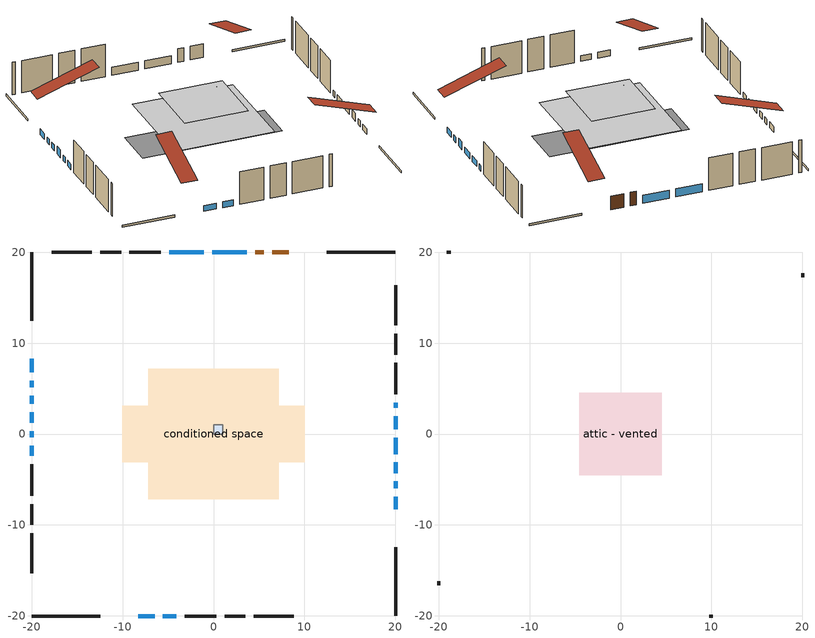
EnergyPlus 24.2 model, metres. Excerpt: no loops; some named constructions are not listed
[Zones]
conditioned space
 floor adiabatic (AdiabaticFloorConstruction): -7.21,-7.21 -7.21,7.21 7.21,7.21 7.21,-7.21 z2.44
 floor foundation (Slab1 construction): -10.04,-3.11 -10.04,3.11 10.04,3.11 10.04,-3.11 z0
 wall outside (RimJoist1 construction): 20.04,20.04 12.47,20.04 / -20.04,-20.04 -12.47,-20.04 / -20.04,20.04 -20.04,12.47 / 20.04,-20.04 20.04,-12.47 z0:0.3
 wall outside (AdiabaticWallConstruction 1): 8.27,20.04 6.45,20.04 / 5.52,20.04 4.61,20.04 z0:2.03
 wall outside (AdiabaticWallConstruction): 20.04,-8.27 20.04,-6.89 z0:0.81; 20.04,-5.97 20.04,-5.23 / 20.04,2.9 20.04,3.44 z0:0.84; 20.04,-4.3 20.04,-3.13 / -20.04,2.41 -20.04,1.24 z0:1.17; 3.68,20.04 -0.13,20.04 / -1.06,20.04 -4.87,20.04 z0:1.22; -8.27,-20.04 -6.49,-20.04 / -5.56,-20.04 -4.09,-20.04 / -20.04,8.27 -20.04,6.79 / 20.04,-2.2 20.04,-0.43 / 20.04,0.5 20.04,1.98 / -20.04,4.2 -20.04,3.34 z0:0.86; -20.04,5.87 -20.04,5.13 / -20.04,0.31 -20.04,-0.35 / -20.04,-1.28 -20.04,-2.4 z0:0.82
 wall outside (Wall1 construction): -5.8,20.04 -9.26,20.04 / -3.16,-20.04 0.3,-20.04 / -20.04,-3.33 -20.04,-6.78 / 20.04,4.37 20.04,7.82 z0:4.88
 wall outside (Wall2 construction): -10.18,20.04 -12.47,20.04 / 1.23,-20.04 3.52,-20.04 / -20.04,-7.71 -20.04,-10 / 20.04,8.75 20.04,11.04 z0:4.88
 wall outside (Wall3 construction): -13.4,20.04 -17.78,20.04 / 4.44,-20.04 8.83,-20.04 / -20.04,-10.93 -20.04,-15.31 / 20.04,11.97 20.04,16.35 z0:4.88
 window (WindowConstruction): 20.04,-8.27 20.04,-6.9 z0:0.81
 window (WindowConstruction 9): 20.04,-5.97 20.04,-5.23 z0:0.84
 window (WindowConstruction 10): 20.04,-4.3 20.04,-3.13 z0:1.17
 window (WindowConstruction 11): 3.68,20.04 -0.13,20.04 z0:1.22
 window (WindowConstruction 12): -8.27,-20.04 -6.49,-20.04 z0:0.86
 window (WindowConstruction 13): -5.56,-20.04 -4.09,-20.04 z0:0.86
 window (WindowConstruction 14): -20.04,8.27 -20.04,6.8 z0:0.86
 window (WindowConstruction 15): -20.04,5.87 -20.04,5.13 z0:0.81
 window (WindowConstruction 1): 20.04,-2.2 20.04,-0.43 z0:0.86
 window (WindowConstruction 2): 20.04,0.5 20.04,1.97 z0:0.86
 window (WindowConstruction 3): 20.04,2.9 20.04,3.44 z0:0.84
 window (WindowConstruction 4): -1.06,20.04 -4.87,20.04 z0:1.22
 window (WindowConstruction 5): -20.04,4.2 -20.04,3.34 z0:0.86
 window (WindowConstruction 6): -20.04,2.41 -20.04,1.24 z0:1.17
 window (WindowConstruction 7): -20.04,0.31 -20.04,-0.35 z0:0.81
 window (WindowConstruction 8): -20.04,-1.28 -20.04,-2.4 z0:0.81
 door (Door): 8.27,20.04 6.45,20.04 z0:2.03
 door (Door 1): 5.52,20.04 4.61,20.04 z0:2.03
 ceiling adiabatic (AdiabaticFloorConstruction): 7.21,-7.21 7.21,7.21 -7.21,7.21 -7.21,-7.21 z2.44
 roof outside (Roof2 construction): -3.22,3.22 -3.22,-3.22 3.22,-3.22 3.22,3.22 z4.88
furnace airloop 1 ret air zone
 floor adiabatic (AdiabaticConst): 0,0 0,1 1,1 1,0 z0
 wall adiabatic (AdiabaticConst): 1,0 1,1 0,1 0,0 1,0 z0:1
 ceiling adiabatic (AdiabaticConst): 1,0 1,1 0,1 0,0 z1
furnace airloop ret air zone
 floor adiabatic (AdiabaticConst): 0,0 0,1 1,1 1,0 z0
 wall adiabatic (AdiabaticConst): 0,1 0,0 1,0 1,1 0,1 z0:1
 ceiling adiabatic (AdiabaticConst): 1,0 1,1 0,1 0,0 z1
attic - vented
 floor to conditioned space (Floor1 construction Reversed): -4.56,-4.56 -4.56,4.56 4.56,4.56 4.56,-4.56 z4.88
 wall outside (Wall4 construction): -18.71,20.04 -19.11,20.04 / 9.75,-20.04 10.15,-20.04 / -20.04,-16.24 -20.04,-16.64 / 20.04,17.28 20.04,17.68 z0:4.88
 roof outside (Roof1 construction): 9.2,20.04,4.88 9.2,11.16,7.84 11.54,11.16,7.84 11.54,20.04,4.88; -9.2,-20.04,4.88 -9.2,-11.16,7.84 -11.54,-11.16,7.84 -11.54,-20.04,4.88; -20.04,9.2,4.88 -11.16,9.2,7.84 -11.16,11.54,7.84 -20.04,11.54,4.88; 20.04,-9.2,4.88 11.16,-9.2,7.84 11.16,-11.54,7.84 20.04,-11.54,4.88
[Schedule:Day:Interval]
clothes dryer exhaust 0 schedule day: No, 01:00, 0.123457, 02:00, 0.0740741, 03:00, 0.0493827, 04:00, 0.0246914, 05:00, 0.0493827, 06:00, 0.0740741, 07:00, 0.197531, 08:00, 0.395062, 09:00, 0.592593, 10:00, 0.839506, 11:00, 0.962963, 12:00, 1, 13:00, 0.91358, 14:00, 0.82716, 15:00, 0.716049, 16:00, 0.753086, 17:00, 0.679012, 18:00, 0.666667, 20:00, 0.62963, 21:00, 0.641975, 22:00, 0.666667, 23:00, 0.54321, 24:00, 0.296296
clothes dryer exhaust 0 schedule default day; cooling season schedule day; cooling season schedule day 2; cooling season schedule default day; exterior lighting schedule default day; natural vent schedule default day: No, 24:00, 0
cooling season schedule day 1: No, 24:00, 1
exterior lighting schedule day 1: No, 01:00, 0.528571, 03:00, 0.488929, 05:00, 0.4625, 06:00, 0.515357, 07:00, 0.581429, 08:00, 0.541786, 09:00, 0.409643, 10:00, 0.330357, 12:00, 0.317143, 13:00, 0.330357, 14:00, 0.37, 15:00, 0.396429, 16:00, 0.4625, 17:00, 0.581429, 18:00, 0.74, 19:00, 0.845714, 20:00, 0.898571, 21:00, 0.925, 22:00, 0.858929, 23:00, 0.74, 24:00, 0.621071
exterior lighting schedule day 10: No, 01:00, 0.552381, 03:00, 0.510952, 05:00, 0.483333, 06:00, 0.538571, 07:00, 0.607619, 08:00, 0.56619, 09:00, 0.428095, 10:00, 0.345238, 12:00, 0.331429, 13:00, 0.345238, 14:00, 0.386667, 15:00, 0.414286, 16:00, 0.483333, 17:00, 0.607619, 18:00, 0.773333, 19:00, 0.88381, 20:00, 0.939048, 21:00, 0.966667, 22:00, 0.897619, 23:00, 0.773333, 24:00, 0.649048
exterior lighting schedule day 11: No, 01:00, 0.571429, 03:00, 0.528571, 05:00, 0.5, 06:00, 0.557143, 07:00, 0.628571, 08:00, 0.585714, 09:00, 0.442857, 10:00, 0.357143, 12:00, 0.342857, 13:00, 0.357143, 14:00, 0.4, 15:00, 0.428571, 16:00, 0.5, 17:00, 0.628571, 18:00, 0.8, 19:00, 0.914286, 20:00, 0.971429, 21:00, 1, 22:00, 0.928571, 23:00, 0.8, 24:00, 0.671429
exterior lighting schedule day 2: No, 01:00, 0.485714, 03:00, 0.449286, 05:00, 0.425, 06:00, 0.473571, 07:00, 0.534286, 08:00, 0.497857, 09:00, 0.376429, 10:00, 0.303571, 12:00, 0.291429, 13:00, 0.303571, 14:00, 0.34, 15:00, 0.364286, 16:00, 0.425, 17:00, 0.534286, 18:00, 0.68, 19:00, 0.777143, 20:00, 0.825714, 21:00, 0.85, 22:00, 0.789286, 23:00, 0.68, 24:00, 0.570714
exterior lighting schedule day 3: No, 01:00, 0.442857, 03:00, 0.409643, 05:00, 0.3875, 06:00, 0.431786, 07:00, 0.487143, 08:00, 0.453929, 09:00, 0.343214, 10:00, 0.276786, 12:00, 0.265714, 13:00, 0.276786, 14:00, 0.31, 15:00, 0.332143, 16:00, 0.3875, 17:00, 0.487143, 18:00, 0.62, 19:00, 0.708571, 20:00, 0.752857, 21:00, 0.775, 22:00, 0.719643, 23:00, 0.62, 24:00, 0.520357
exterior lighting schedule day 4: No, 01:00, 0.4, 03:00, 0.37, 05:00, 0.35, 06:00, 0.39, 07:00, 0.44, 08:00, 0.41, 09:00, 0.31, 10:00, 0.25, 12:00, 0.24, 13:00, 0.25, 14:00, 0.28, 15:00, 0.3, 16:00, 0.35, 17:00, 0.44, 18:00, 0.56, 19:00, 0.64, 20:00, 0.68, 21:00, 0.7, 22:00, 0.65, 23:00, 0.56, 24:00, 0.47
exterior lighting schedule day 5: No, 01:00, 0.380952, 03:00, 0.352381, 05:00, 0.333333, 06:00, 0.371429, 07:00, 0.419048, 08:00, 0.390476, 09:00, 0.295238, 10:00, 0.238095, 12:00, 0.228571, 13:00, 0.238095, 14:00, 0.266667, 15:00, 0.285714, 16:00, 0.333333, 17:00, 0.419048, 18:00, 0.533333, 19:00, 0.609524, 20:00, 0.647619, 21:00, 0.666667, 22:00, 0.619048, 23:00, 0.533333, 24:00, 0.447619
exterior lighting schedule day 6: No, 01:00, 0.390476, 03:00, 0.36119, 05:00, 0.341667, 06:00, 0.380714, 07:00, 0.429524, 08:00, 0.400238, 09:00, 0.302619, 10:00, 0.244048, 12:00, 0.234286, 13:00, 0.244048, 14:00, 0.273333, 15:00, 0.292857, 16:00, 0.341667, 17:00, 0.429524, 18:00, 0.546667, 19:00, 0.624762, 20:00, 0.66381, 21:00, 0.683333, 22:00, 0.634524, 23:00, 0.546667, 24:00, 0.45881
exterior lighting schedule day 7: No, 01:00, 0.419048, 03:00, 0.387619, 05:00, 0.366667, 06:00, 0.408571, 07:00, 0.460952, 08:00, 0.429524, 09:00, 0.324762, 10:00, 0.261905, 12:00, 0.251429, 13:00, 0.261905, 14:00, 0.293333, 15:00, 0.314286, 16:00, 0.366667, 17:00, 0.460952, 18:00, 0.586667, 19:00, 0.670476, 20:00, 0.712381, 21:00, 0.733333, 22:00, 0.680952, 23:00, 0.586667, 24:00, 0.492381
exterior lighting schedule day 8: No, 01:00, 0.466667, 03:00, 0.431667, 05:00, 0.408333, 06:00, 0.455, 07:00, 0.513333, 08:00, 0.478333, 09:00, 0.361667, 10:00, 0.291667, 12:00, 0.28, 13:00, 0.291667, 14:00, 0.326667, 15:00, 0.35, 16:00, 0.408333, 17:00, 0.513333, 18:00, 0.653333, 19:00, 0.746667, 20:00, 0.793333, 21:00, 0.816667, 22:00, 0.758333, 23:00, 0.653333, 24:00, 0.548333
exterior lighting schedule day 9: No, 01:00, 0.509524, 03:00, 0.47131, 05:00, 0.445833, 06:00, 0.496786, 07:00, 0.560476, 08:00, 0.522262, 09:00, 0.394881, 10:00, 0.318452, 12:00, 0.305714, 13:00, 0.318452, 14:00, 0.356667, 15:00, 0.382143, 16:00, 0.445833, 17:00, 0.560476, 18:00, 0.713333, 19:00, 0.815238, 20:00, 0.86619, 21:00, 0.891667, 22:00, 0.827976, 23:00, 0.713333, 24:00, 0.59869
[Schedule:Week:Daily]
clothes dryer exhaust 0 schedule Week Rule - Jan1-Dec31: clothes dryer exhaust 0 schedule day, clothes dryer exhaust 0 schedule day, clothes dryer exhaust 0 schedule day, clothes dryer exhaust 0 schedule day, clothes dryer exhaust 0 schedule day, clothes dryer exhaust 0 schedule day, clothes dryer exhaust 0 schedule day, clothes dryer exhaust 0 schedule default day, clothes dryer exhaust 0 schedule default day, clothes dryer exhaust 0 schedule default day, clothes dryer exhaust 0 schedule default day, clothes dryer exhaust 0 schedule default day
cooling season schedule Week Rule - Jan1-May26: cooling season schedule day, cooling season schedule day, cooling season schedule day, cooling season schedule day, cooling season schedule day, cooling season schedule day, cooling season schedule day, cooling season schedule default day, cooling season schedule default day, cooling season schedule default day, cooling season schedule default day, cooling season schedule default day
cooling season schedule Week Rule - May27-Jun2: cooling season schedule day, cooling season schedule day, cooling season schedule day, cooling season schedule day, cooling season schedule day, cooling season schedule day 1, cooling season schedule day 1, cooling season schedule default day, cooling season schedule default day, cooling season schedule default day, cooling season schedule default day, cooling season schedule default day
cooling season schedule Week Rule - Jun3-Aug25: cooling season schedule day 1, cooling season schedule day 1, cooling season schedule day 1, cooling season schedule day 1, cooling season schedule day 1, cooling season schedule day 1, cooling season schedule day 1, cooling season schedule default day, cooling season schedule default day, cooling season schedule default day, cooling season schedule default day, cooling season schedule default day
cooling season schedule Week Rule - Aug26-Sep1: cooling season schedule day 1, cooling season schedule day 1, cooling season schedule day 1, cooling season schedule day 1, cooling season schedule day 1, cooling season schedule day 1, cooling season schedule day 2, cooling season schedule default day, cooling season schedule default day, cooling season schedule default day, cooling season schedule default day, cooling season schedule default day
cooling season schedule Week Rule - Sep2-Dec31: cooling season schedule day 2, cooling season schedule day 2, cooling season schedule day 2, cooling season schedule day 2, cooling season schedule day 2, cooling season schedule day 2, cooling season schedule day 2, cooling season schedule default day, cooling season schedule default day, cooling season schedule default day, cooling season schedule default day, cooling season schedule default day
exterior lighting schedule Week Rule - Feb25-Mar3: exterior lighting schedule day 1, exterior lighting schedule day 1, exterior lighting schedule day 1, exterior lighting schedule day 1, exterior lighting schedule day 2, exterior lighting schedule day 2, exterior lighting schedule day 2, exterior lighting schedule default day, exterior lighting schedule default day, exterior lighting schedule default day, exterior lighting schedule default day, exterior lighting schedule default day
exterior lighting schedule Week Rule - Mar4-Mar31: exterior lighting schedule day 2, exterior lighting schedule day 2, exterior lighting schedule day 2, exterior lighting schedule day 2, exterior lighting schedule day 2, exterior lighting schedule day 2, exterior lighting schedule day 2, exterior lighting schedule default day, exterior lighting schedule default day, exterior lighting schedule default day, exterior lighting schedule default day, exterior lighting schedule default day
exterior lighting schedule Week Rule - Apr1-Apr28: exterior lighting schedule day 3, exterior lighting schedule day 3, exterior lighting schedule day 3, exterior lighting schedule day 3, exterior lighting schedule day 3, exterior lighting schedule day 3, exterior lighting schedule day 3, exterior lighting schedule default day, exterior lighting schedule default day, exterior lighting schedule default day, exterior lighting schedule default day, exterior lighting schedule default day
exterior lighting schedule Week Rule - Apr29-May5: exterior lighting schedule day 3, exterior lighting schedule day 3, exterior lighting schedule day 4, exterior lighting schedule day 4, exterior lighting schedule day 4, exterior lighting schedule day 4, exterior lighting schedule day 4, exterior lighting schedule default day, exterior lighting schedule default day, exterior lighting schedule default day, exterior lighting schedule default day, exterior lighting schedule default day
exterior lighting schedule Week Rule - May6-May26: exterior lighting schedule day 4, exterior lighting schedule day 4, exterior lighting schedule day 4, exterior lighting schedule day 4, exterior lighting schedule day 4, exterior lighting schedule day 4, exterior lighting schedule day 4, exterior lighting schedule default day, exterior lighting schedule default day, exterior lighting schedule default day, exterior lighting schedule default day, exterior lighting schedule default day
exterior lighting schedule Week Rule - May27-Jun2: exterior lighting schedule day 4, exterior lighting schedule day 4, exterior lighting schedule day 4, exterior lighting schedule day 4, exterior lighting schedule day 4, exterior lighting schedule day 5, exterior lighting schedule day 5, exterior lighting schedule default day, exterior lighting schedule default day, exterior lighting schedule default day, exterior lighting schedule default day, exterior lighting schedule default day
exterior lighting schedule Week Rule - Jun3-Jun30: exterior lighting schedule day 5, exterior lighting schedule day 5, exterior lighting schedule day 5, exterior lighting schedule day 5, exterior lighting schedule day 5, exterior lighting schedule day 5, exterior lighting schedule day 5, exterior lighting schedule default day, exterior lighting schedule default day, exterior lighting schedule default day, exterior lighting schedule default day, exterior lighting schedule default day
exterior lighting schedule Week Rule - Jul1-Jul28: exterior lighting schedule day 6, exterior lighting schedule day 6, exterior lighting schedule day 6, exterior lighting schedule day 6, exterior lighting schedule day 6, exterior lighting schedule day 6, exterior lighting schedule day 6, exterior lighting schedule default day, exterior lighting schedule default day, exterior lighting schedule default day, exterior lighting schedule default day, exterior lighting schedule default day
exterior lighting schedule Week Rule - Jul29-Aug4: exterior lighting schedule day 6, exterior lighting schedule day 6, exterior lighting schedule day 6, exterior lighting schedule day 7, exterior lighting schedule day 7, exterior lighting schedule day 7, exterior lighting schedule day 7, exterior lighting schedule default day, exterior lighting schedule default day, exterior lighting schedule default day, exterior lighting schedule default day, exterior lighting schedule default day
exterior lighting schedule Week Rule - Aug5-Aug25: exterior lighting schedule day 7, exterior lighting schedule day 7, exterior lighting schedule day 7, exterior lighting schedule day 7, exterior lighting schedule day 7, exterior lighting schedule day 7, exterior lighting schedule day 7, exterior lighting schedule default day, exterior lighting schedule default day, exterior lighting schedule default day, exterior lighting schedule default day, exterior lighting schedule default day
exterior lighting schedule Week Rule - Aug26-Sep1: exterior lighting schedule day 7, exterior lighting schedule day 7, exterior lighting schedule day 7, exterior lighting schedule day 7, exterior lighting schedule day 7, exterior lighting schedule day 7, exterior lighting schedule day 8, exterior lighting schedule default day, exterior lighting schedule default day, exterior lighting schedule default day, exterior lighting schedule default day, exterior lighting schedule default day
exterior lighting schedule Week Rule - Sep2-Sep29: exterior lighting schedule day 8, exterior lighting schedule day 8, exterior lighting schedule day 8, exterior lighting schedule day 8, exterior lighting schedule day 8, exterior lighting schedule day 8, exterior lighting schedule day 8, exterior lighting schedule default day, exterior lighting schedule default day, exterior lighting schedule default day, exterior lighting schedule default day, exterior lighting schedule default day
exterior lighting schedule Week Rule - Sep30-Oct6: exterior lighting schedule day 8, exterior lighting schedule day 9, exterior lighting schedule day 9, exterior lighting schedule day 9, exterior lighting schedule day 9, exterior lighting schedule day 9, exterior lighting schedule day 9, exterior lighting schedule default day, exterior lighting schedule default day, exterior lighting schedule default day, exterior lighting schedule default day, exterior lighting schedule default day
exterior lighting schedule Week Rule - Oct7-Oct27: exterior lighting schedule day 9, exterior lighting schedule day 9, exterior lighting schedule day 9, exterior lighting schedule day 9, exterior lighting schedule day 9, exterior lighting schedule day 9, exterior lighting schedule day 9, exterior lighting schedule default day, exterior lighting schedule default day, exterior lighting schedule default day, exterior lighting schedule default day, exterior lighting schedule default day
exterior lighting schedule Week Rule - Oct28-Nov3: exterior lighting schedule day 9, exterior lighting schedule day 9, exterior lighting schedule day 9, exterior lighting schedule day 9, exterior lighting schedule day 10, exterior lighting schedule day 10, exterior lighting schedule day 10, exterior lighting schedule default day, exterior lighting schedule default day, exterior lighting schedule default day, exterior lighting schedule default day, exterior lighting schedule default day
exterior lighting schedule Week Rule - Nov4-Nov24: exterior lighting schedule day 10, exterior lighting schedule day 10, exterior lighting schedule day 10, exterior lighting schedule day 10, exterior lighting schedule day 10, exterior lighting schedule day 10, exterior lighting schedule day 10, exterior lighting schedule default day, exterior lighting schedule default day, exterior lighting schedule default day, exterior lighting schedule default day, exterior lighting schedule default day
exterior lighting schedule Week Rule - Nov25-Dec1: exterior lighting schedule day 10, exterior lighting schedule day 10, exterior lighting schedule day 10, exterior lighting schedule day 10, exterior lighting schedule day 10, exterior lighting schedule day 10, exterior lighting schedule day 11, exterior lighting schedule default day, exterior lighting schedule default day, exterior lighting schedule default day, exterior lighting schedule default day, exterior lighting schedule default day
exterior lighting schedule Week Rule - Dec2-Dec31: exterior lighting schedule day 11, exterior lighting schedule day 11, exterior lighting schedule day 11, exterior lighting schedule day 11, exterior lighting schedule day 11, exterior lighting schedule day 11, exterior lighting schedule day 11, exterior lighting schedule default day, exterior lighting schedule default day, exterior lighting schedule default day, exterior lighting schedule default day, exterior lighting schedule default day
natural vent schedule Week Rule - Jan1-Dec31: natural vent schedule default day, natural vent schedule default day, natural vent schedule default day, natural vent schedule default day, natural vent schedule default day, natural vent schedule default day, natural vent schedule default day, natural vent schedule default day, natural vent schedule default day, natural vent schedule default day, natural vent schedule default day, natural vent schedule default day
[Schedule:Year]
clothes dryer exhaust 0 schedule: clothes dryer exhaust 0 schedule Week Rule - Jan1-Dec31, 1, 1, 12, 31
cooling season schedule: cooling season schedule Week Rule - Jan1-May26, 1, 1, 5, 26, cooling season schedule Week Rule - May27-Jun2, 5, 27, 6, 2, cooling season schedule Week Rule - Jun3-Aug25, 6, 3, 8, 25, cooling season schedule Week Rule - Aug26-Sep1, 8, 26, 9, 1, cooling season schedule Week Rule - Sep2-Dec31, 9, 2, 12, 31
natural vent schedule: natural vent schedule Week Rule - Jan1-Dec31, 1, 1, 12, 31
